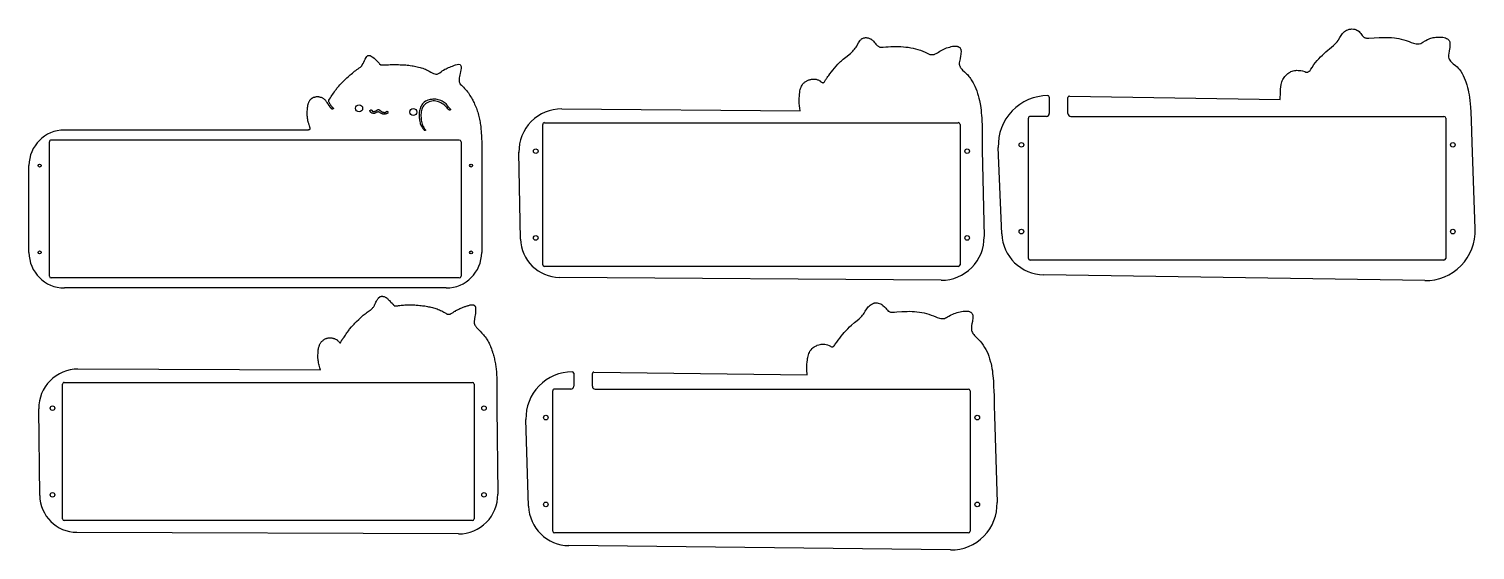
# Model space of a CAD drawing. Header units: millimetres. Extents: x 276 to 1282, y 101 to 463.
import ezdxf

# ---------------------------------------------------------------- set-up
doc = ezdxf.new("R2010")
doc.units = ezdxf.units.MM
doc.header["$LTSCALE"] = 50
doc.header["$MEASUREMENT"] = 0

msp = doc.modelspace()

# ---------------------------------------------------------------- linework, layer by layer
at = {"linetype": 'Continuous'}
for p, q in [((985.5, 415.6), (985.5, 404.3)), ((998.5, 404.3), (998.5, 415.4)), ((983.5, 402.3), (972.2, 402.3)), ((654.6, 223.7), (654.6, 214.7)), ((667.6, 214.7), (667.6, 223.5)), ((652.6, 212.7), (641.3, 212.7))]:
    msp.add_line(p, q, dxfattribs=at)
for p, q in [((999.5, 416.4), (1146.2, 414.1)), ((646.3, 407.6), (812.1, 406.2)), ((468, 392.8), (300.3, 392.8)), ((590.6, 385.3), (590.6, 307.7)), ((1279.4, 384.1), (1281.7, 324.1)), ((617.7, 317), (616.5, 377.3)), ((938.8, 378.9), (940.1, 318.7)), ((952.4, 320.6), (950, 380.7)), ((275.6, 307.7), (275.6, 368.1)), ((1246.7, 288.2), (981.6, 292.2)), ((565.9, 283), (300.3, 283)), ((910.2, 288.4), (644.7, 290.4)), ((478.4, 225.9), (309.7, 226.6)), ((668.6, 224.5), (817.1, 222.7)), ((283.1, 138.8), (282.5, 199.1)), ((601.2, 199.9), (601.8, 139.6)), ((623.2, 131.4), (621.4, 191.6)), ((947.3, 194.1), (949.2, 134)), ((574.5, 112.1), (308.9, 113.1)), ((916.7, 100.9), (651.3, 103.9))]:
    msp.add_line(p, q)
at = {"color": 7}
for p, q in [((633.1, 299.2), (633.1, 396.7)), ((634.3, 397.9), (922.2, 397.9)), ((923.5, 396.7), (923.5, 299.2)), ((971, 303.6), (971, 401)), ((1000.5, 402.3), (1260.1, 402.3)), ((1261.4, 401), (1261.4, 303.6)), ((289.9, 291.2), (289.9, 384.6)), ((291.1, 385.9), (575, 385.9)), ((576.3, 384.6), (576.3, 291.2)), ((1260.1, 302.4), (972.2, 302.4)), ((922.2, 298), (634.3, 298)), ((575, 290), (291.1, 290)), ((298.9, 122.6), (298.9, 216.1)), ((300.2, 217.3), (584.1, 217.3)), ((585.3, 216.1), (585.3, 122.6)), ((640.1, 114), (640.1, 211.5)), ((669.6, 212.7), (929.2, 212.7)), ((930.4, 211.5), (930.4, 114)), ((584.1, 121.4), (300.2, 121.4)), ((929.2, 112.8), (641.3, 112.8))]:
    msp.add_line(p, q, dxfattribs=at)
for points in [[(1146.2, 414.1), (1146.3, 419.2), (1146.3, 421.1), (1146.5, 422.8), (1146.8, 424.5), (1147, 425.4), (1147.4, 426.4), (1147.6, 427), (1148, 427.9), (1148.4, 428.6), (1148.9, 429.4), (1149.5, 430.1), (1150.1, 430.8), (1150.7, 431.4), (1151.4, 432), (1152.1, 432.5), (1153.1, 433.1), (1153.6, 433.4), (1154.4, 433.7), (1155.2, 433.9), (1156.1, 434.1), (1157, 434.2), (1157.8, 434.3), (1158.7, 434.2), (1159.7, 434.2), (1160.6, 434.1), (1161.8, 433.9), (1163.3, 433.5), (1164.1, 433.1), (1164.6, 433), (1165, 433), (1165.4, 433), (1165.7, 433.2), (1166.1, 433.4), (1166.4, 433.6), (1167, 434.2), (1167.5, 435), (1168.3, 436.3), (1169.6, 438.3), (1170.8, 439.7), (1171.9, 441.1), (1173.1, 442.4), (1174.3, 443.6), (1175.5, 444.8), (1178, 447.1), (1181.9, 450.4), (1183.2, 451.6), (1184.5, 452.8), (1185.7, 454.1), (1186.4, 455.1), (1186.7, 455.5), (1187.6, 457), (1188.5, 458.5), (1189, 459.3), (1189.5, 460), (1190.4, 460.9), (1190.8, 461.2), (1191.6, 461.7), (1192.4, 462.1), (1193.3, 462.5), (1194.2, 462.8), (1195.2, 463), (1196.1, 463.1), (1197.1, 463), (1198, 462.9), (1198.8, 462.7), (1199.6, 462.3), (1200.1, 462), (1201, 461.2), (1201.6, 460.5), (1202.2, 459.8), (1203.3, 458.4), (1203.9, 457.7), (1204.6, 457.2), (1204.9, 457), (1205.3, 456.9), (1205.7, 456.8), (1206.1, 456.7), (1207, 456.6), (1207.9, 456.7), (1211.5, 456.8), (1215.1, 457), (1218.6, 457.2), (1220.3, 457.2), (1222, 457.2), (1223.7, 457.1), (1225.6, 456.9), (1227.1, 456.7), (1228.8, 456.4), (1230.4, 456), (1232.1, 455.6), (1233.8, 455), (1235.8, 454.3), (1237.3, 453.7), (1239, 453.1), (1239.9, 452.9), (1240.7, 452.7), (1241.6, 452.6), (1242.4, 452.6), (1242.9, 452.7), (1244, 453), (1244.8, 453.4), (1245.5, 453.8), (1247.1, 454.8), (1247.6, 455.1), (1248.6, 455.7), (1249.4, 456), (1250.2, 456.4), (1251, 456.6), (1251.8, 456.9), (1252.7, 457.1), (1253.5, 457.2), (1254.4, 457.3), (1255.7, 457.4), (1256.3, 457.4), (1257.3, 457.4), (1258.3, 457.4), (1259.3, 457.3), (1260.2, 457.1), (1261.1, 456.8), (1261.9, 456.5), (1262.6, 456.1), (1263.3, 455.6), (1263.5, 455.3), (1263.7, 455.1), (1264.1, 454.2), (1264.3, 453.4), (1264.3, 452.5), (1264.3, 451.6), (1264.3, 450.6), (1264.2, 450.1), (1263.8, 447.8), (1263.4, 446), (1263.3, 445.1), (1263.3, 444.3), (1263.3, 443.5), (1263.5, 442.6), (1263.8, 442), (1264.2, 441.3), (1264.7, 440.7), (1265.3, 440), (1265.9, 439.4), (1266.6, 438.8), (1268.1, 437.6), (1269.2, 436.7), (1270.1, 435.7), (1270.7, 435), (1271.8, 433.6), (1272.7, 432.1), (1273.5, 430.6), (1274.2, 429), (1274.9, 427.4), (1275.3, 426.3), (1276, 424.1), (1276.5, 422.4), (1276.9, 420.7), (1277.2, 419), (1277.6, 417.3), (1277.9, 415.5), (1278.1, 413.4), (1278.6, 408.6), (1278.8, 405.1), (1279, 399.5), (1279.4, 384.1)], [(812.1, 406.2), (811.9, 407.9), (811.7, 409.6), (811.5, 411.4), (811.5, 411.8), (811.4, 413.1), (811.4, 413.9), (811.5, 414.8), (811.6, 416.5), (811.7, 417.6), (811.9, 419.1), (812, 420), (812.2, 420.9), (812.5, 421.7), (812.8, 422.5), (813.1, 423.3), (813.5, 424), (813.8, 424.4), (814.1, 424.8), (814.3, 425.1), (814.6, 425.4), (815, 425.7), (815.3, 426), (815.7, 426.3), (816.1, 426.6), (816.5, 426.8), (816.9, 427), (817.7, 427.4), (818.2, 427.6), (818.6, 427.8), (819.1, 427.9), (819.5, 428), (820, 428.1), (820.5, 428.2), (820.9, 428.2), (821.4, 428.2), (821.9, 428.2), (822.4, 428.2), (822.8, 428.2), (823.3, 428.1), (823.8, 428), (824.2, 427.8), (824.7, 427.7), (825.1, 427.5), (825.5, 427.3), (826, 427), (826.2, 426.8), (826.8, 426.4), (827.1, 426.1), (827.5, 425.9), (827.7, 425.8), (827.9, 425.7), (828.1, 425.7), (828.2, 425.7), (828.4, 425.8), (828.5, 425.8), (828.7, 425.9), (828.8, 426.1), (829.1, 426.4), (829.4, 426.8), (829.9, 427.6), (830.2, 428.1), (830.4, 428.5), (830.7, 428.9), (830.9, 429.2), (831.4, 429.9), (832.1, 430.7), (832.9, 431.8), (834, 433.2), (835, 434.5), (836.1, 435.9), (837.2, 437.3), (838.4, 438.6), (839, 439.2), (839.9, 440.1), (840.2, 440.4), (840.9, 441), (842.2, 442.1), (844.9, 444.2), (846.3, 445.3), (847.3, 446.1), (848.2, 447), (848.8, 447.6), (849.4, 448.2), (850, 448.9), (850.5, 449.6), (851.1, 450.4), (851.5, 451.1), (851.9, 451.9), (852.8, 453.5), (853.2, 454.2), (853.7, 454.9), (854, 455.3), (854.3, 455.6), (854.6, 455.8), (854.9, 456.1), (855.3, 456.4), (855.6, 456.5), (856, 456.6), (856.4, 456.8), (856.8, 456.9), (857.2, 456.9), (857.7, 457), (858.1, 457), (858.6, 456.9), (859.1, 456.9), (859.5, 456.8), (860, 456.6), (860.4, 456.5), (860.8, 456.3), (861.3, 456.1), (861.8, 455.8), (862, 455.6), (862.4, 455.3), (862.8, 455), (863.1, 454.6), (863.7, 453.9), (864.3, 453.2), (864.9, 452.5), (865.5, 451.9), (865.8, 451.6), (866.1, 451.3), (866.4, 451), (866.8, 450.8), (867.1, 450.6), (867.5, 450.5), (868, 450.4), (868.3, 450.4), (868.7, 450.4), (869.5, 450.4), (870, 450.5), (871.8, 450.6), (873.5, 450.7), (875.3, 450.8), (877.1, 450.9), (878.8, 450.9), (880.5, 450.9), (882.3, 450.8), (884, 450.7), (885.7, 450.5), (887.4, 450.3), (889.1, 450), (890.8, 449.7), (892.5, 449.3), (894.1, 448.8), (895.8, 448.2), (897.5, 447.6), (899.1, 446.9), (900, 446.5), (901.5, 445.7), (901.9, 445.6), (902.3, 445.4), (902.7, 445.3), (903.2, 445.2), (903.5, 445.2), (903.9, 445.2), (904.3, 445.2), (904.6, 445.2), (905, 445.3), (905.4, 445.4), (905.8, 445.6), (906.2, 445.7), (906.9, 446.1), (907.7, 446.5), (908.5, 447), (909.3, 447.5), (910.2, 448.1), (910.8, 448.4), (912.1, 449), (913.1, 449.5), (914.1, 449.9), (915.1, 450.2), (916.2, 450.5), (917.2, 450.8), (918.2, 451), (918.7, 451), (919.1, 451.1), (919.6, 451.1), (920, 451.1), (920.5, 451.1), (920.9, 451), (921.3, 451), (921.7, 450.9), (922, 450.8), (922.3, 450.7), (922.6, 450.5), (922.9, 450.3), (923.2, 450.1), (923.4, 449.9), (923.6, 449.6), (923.7, 449.3), (923.9, 449), (924, 448.7), (924, 448.3), (924.1, 447.9), (924.1, 447.5), (924.1, 447.1), (924, 446.2), (923.9, 445.2), (923.8, 444.3), (923.4, 442.2), (923.2, 441.4), (923, 440.5), (922.9, 439.6), (922.9, 439.2), (922.9, 438.8), (922.9, 438.4), (923, 438), (923, 437.7), (923.2, 437.2), (923.4, 436.9), (923.6, 436.5), (923.8, 436.2), (924, 435.8), (924.6, 435.2), (925.2, 434.5), (926.6, 433.2), (927, 432.8), (927.9, 431.9), (928.5, 431.3), (929.1, 430.6), (929.6, 429.9), (930.2, 429.2), (930.7, 428.5), (931.2, 427.7), (931.7, 427), (932.1, 426.2), (932.6, 425.5), (933, 424.7), (933.7, 423.2), (934.4, 421.6), (935.1, 420), (935.6, 418.3), (936.1, 416.7), (936.5, 415), (936.9, 413.3), (937.4, 411.1), (937.6, 409.9), (937.8, 408.2), (938.1, 406.5), (938.2, 404.8), (938.4, 403), (938.5, 401.3), (938.6, 399.6), (938.8, 395.7), (938.9, 392.7), (938.9, 389.3), (938.9, 385.8), (938.8, 378.9)], [(484.2, 413.5), (484.8, 414.3), (485.3, 415.2), (485.9, 416), (486.4, 416.9), (487, 417.7), (487.5, 418.5), (488.1, 419.4), (488.7, 420.2), (489.5, 421.2), (489.9, 421.8), (490.6, 422.5), (491.2, 423.3), (491.9, 424.1), (492.5, 424.8), (493.2, 425.6), (493.9, 426.3), (494.6, 427), (495.3, 427.7), (496.1, 428.4), (496.8, 429.1), (497.6, 429.8), (498.3, 430.4), (499, 431.1), (499.8, 431.7), (500.6, 432.3), (501.4, 433), (502.2, 433.6), (503, 434.2), (503.8, 434.8), (504.7, 435.4), (505.4, 436), (506.2, 436.6), (507.1, 437.4), (507.5, 438.1), (508.1, 439), (508.5, 440), (509, 441.1), (509.5, 442.1), (510.1, 443.1), (510.7, 443.9), (511.4, 444.5), (512.3, 444.7), (513.1, 444.5), (514.4, 443.7), (514.9, 443.4), (515.7, 442.7), (516.5, 442.1), (517.2, 441.4), (517.8, 440.7), (518.5, 439.9), (519.2, 439.2), (519.6, 438.8), (520.4, 438.1), (521.8, 438), (522.8, 438.1), (523.8, 438.1), (524.8, 438.2), (525.8, 438.2), (526.8, 438.3), (527.8, 438.3), (528.8, 438.3), (529.8, 438.3), (530.3, 438.3), (531.8, 438.3), (532.8, 438.3), (533.8, 438.2), (534.8, 438.2), (535.8, 438.1), (536.8, 438.1), (537.9, 438), (538.8, 437.9), (539.8, 437.8), (540.8, 437.7), (542.2, 437.5), (542.8, 437.4), (543.8, 437.2), (544.8, 437), (545.7, 436.8), (546.7, 436.5), (547.7, 436.3), (548.5, 436.1), (549.6, 435.7), (550.5, 435.4), (551.4, 435), (552.3, 434.6), (553.2, 434.1), (554.1, 433.6), (555.1, 433.1), (556.1, 432.6), (557.1, 432.1), (558.1, 431.8), (558.8, 431.6), (559.5, 431.7), (560.6, 432.2), (561.4, 432.6), (562.4, 433.3), (563.2, 433.9), (564.1, 434.4), (564.9, 435), (565.8, 435.4), (566.5, 435.8), (567.5, 436.3), (568.4, 436.6), (569.3, 437), (570.2, 437.3), (571.7, 437.8), (572.4, 438), (573.5, 438.4), (574.5, 438.5), (575.5, 438.3), (575.9, 437.8), (576.2, 437), (576.2, 435.8), (576.1, 434.3), (575.9, 433.4), (575.7, 432.2), (575.4, 431.1), (575.2, 430), (575, 429), (574.9, 428), (574.9, 427.1), (575, 426.2), (575.3, 425.4), (575.7, 424.7), (576.5, 423.9), (577.3, 423.2), (578, 422.5), (578.7, 421.7), (579.4, 421), (580.1, 420.2), (580.7, 419.4), (581.3, 418.6), (581.9, 417.8), (582.4, 416.9), (582.9, 416.1), (583.4, 415.2), (583.9, 414.3), (584.4, 413.5), (585, 412.3), (585.3, 411.7), (585.7, 410.7), (586.1, 409.8), (586.5, 408.9), (586.9, 408), (587.2, 407), (587.5, 406.1), (587.9, 405.1), (588.1, 404.2), (588.4, 403.2), (588.6, 402.3), (588.9, 401.2), (589.1, 400.3), (589.3, 399.3), (589.5, 398.3), (589.6, 397.3), (589.8, 396.3), (589.9, 395.3), (590, 394.3), (590.1, 393.3), (590.2, 392), (590.2, 391.3), (590.3, 390.3), (590.4, 389.3), (590.4, 388.3), (590.5, 387.3), (590.5, 386.3), (590.6, 385.3)], [(484.2, 413.5), (484.1, 413.3), (484.1, 413.2), (484, 413.2), (484, 413), (484, 413), (484, 412.9), (484, 412.8), (484.1, 412.7), (484.1, 412.6), (484.2, 412.3), (484.4, 412), (484.5, 411.7), (484.7, 411.3), (484.9, 411), (485.1, 410.7), (485.3, 410.4), (485.5, 410.1), (485.7, 409.8), (486, 409.5), (486.1, 409.3), (486.3, 409.1), (486.4, 409), (486.6, 408.8), (486.8, 408.6), (486.9, 408.5), (487.1, 408.3), (487.2, 408.2), (487.3, 408.2), (487.3, 408.1), (487.4, 408), (487.4, 407.9), (487.4, 407.8), (487.4, 407.7), (487.3, 407.7), (487.3, 407.6), (487.2, 407.5), (487.1, 407.5), (487, 407.4), (486.9, 407.4), (486.8, 407.3), (486.7, 407.3), (486.6, 407.3), (486.5, 407.4), (486.4, 407.4), (486.3, 407.4), (486.3, 407.5), (486.2, 407.6), (486.1, 407.6), (486, 407.8), (485.8, 408), (485.5, 408.3), (485.3, 408.6), (485, 409), (484.8, 409.3), (484.6, 409.6), (484.4, 409.9), (483.8, 410.8), (483.6, 411.2), (483.1, 411.9), (482.9, 412.2), (482.6, 412.5), (482.4, 412.8), (482.1, 413.1), (481.9, 413.4), (481.6, 413.7), (481.3, 414), (481, 414.3), (480.7, 414.5), (480.3, 414.7), (480.2, 414.8), (480, 414.9), (479.6, 415.1), (479.2, 415.3), (478.8, 415.4), (478.4, 415.5), (478, 415.6), (477.6, 415.7), (477.2, 415.8), (476.7, 415.8), (476.3, 415.8), (475.9, 415.8), (475.5, 415.8), (475, 415.7), (474.6, 415.6), (474.2, 415.5), (473.8, 415.4), (473.4, 415.3), (473, 415.1), (472.9, 415), (472.7, 414.9), (472.5, 414.8), (472.3, 414.7), (472.2, 414.6), (472, 414.5), (471.9, 414.4), (471.7, 414.2), (471.6, 414.1), (471.4, 414), (471.3, 413.8), (471.2, 413.7), (470.9, 413.4), (470.7, 413), (470.5, 412.7), (470.3, 412.3), (470.1, 412), (470, 411.6), (469.8, 411.2), (469.7, 410.8), (469.6, 410.4), (469.5, 410), (469.4, 409.6), (469.3, 409.2), (469.3, 408.8), (469.2, 408.4), (469.2, 408), (469.1, 407.6), (469.1, 407.2), (469.1, 406.8), (469, 406), (469, 405.2), (469, 404.8), (469, 403.8), (469, 403), (469.1, 402.3), (469.1, 402), (469.1, 401.6), (469.2, 401.2), (469.2, 400.8), (469.3, 400.5), (469.3, 400.1), (469.4, 399.7), (469.5, 399.3), (469.6, 398.9), (469.7, 398.5), (469.8, 398), (470, 397.6), (470.1, 397.1), (470.3, 396.7), (470.6, 395.7), (470.8, 395.2), (470.9, 394.9), (470.9, 394.7), (471, 394.5), (471, 394.3), (471.1, 394.1), (471.1, 393.9), (471.1, 393.7), (471.1, 393.5), (471, 393.4), (471, 393.3), (471, 393.3), (470.9, 393.2), (470.9, 393.1), (470.8, 393.1), (470.8, 393.1), (470.7, 393), (470.6, 393), (470.6, 392.9), (470.5, 392.9), (470.3, 392.9), (470.1, 392.9), (469.9, 392.8), (469.7, 392.8), (469.2, 392.8), (469.1, 392.8), (468.8, 392.8), (468.4, 392.8), (468, 392.8)], [(568.8, 407.4), (568.2, 408.1), (567.6, 408.8), (567, 409.5), (566.4, 410.2), (565.8, 410.9), (565.1, 411.5), (564.4, 412), (563.7, 412.5), (563.2, 412.8), (562.1, 413.3), (561.3, 413.6), (560.4, 413.9), (559.5, 414), (558.6, 414.2), (557.6, 414.2), (556.7, 414.2), (555.8, 414.1), (554.7, 414), (554, 413.8), (553.1, 413.5), (552.2, 413.2), (551.4, 412.8), (550.5, 412.2), (550, 411.7), (549.4, 411), (548.9, 410.3), (548.4, 409.5), (548, 408.6), (547.7, 407.8), (547.5, 406.9), (547.3, 406.1), (547.2, 405.1), (547.1, 404.2), (547.1, 403.3), (547.2, 402.4), (547.2, 401.3), (547.3, 400.6), (547.4, 399.7), (547.5, 398.8), (547.7, 397.9), (547.9, 397.2), (548.3, 396.2), (548.7, 395.4), (549.2, 394.7), (549.7, 393.9), (550.3, 393.2), (550.8, 392.5)], [(567.8, 406.9), (567.1, 407.6), (566.5, 408.2), (565.8, 408.9), (565.1, 409.6), (564.4, 410.2), (563.7, 410.8), (562.9, 411.3), (562.1, 411.8), (561.3, 412.2), (560.6, 412.5), (559.6, 412.7), (558.6, 412.9), (557.7, 413), (556.8, 413), (555.8, 412.9), (554.9, 412.7), (554.1, 412.5), (553.1, 412), (552.3, 411.5), (551.5, 411), (550.8, 410.3), (550.2, 409.6), (549.6, 408.9), (549.2, 408.1), (548.9, 407.2), (548.6, 406.3), (548.5, 405.4), (548.4, 404.5), (548.3, 403.5), (548.3, 402.5), (548.4, 401.5), (548.4, 400.6), (548.5, 399.7), (548.7, 398.7), (548.9, 397.8), (549.1, 396.9), (549.5, 396.1), (549.9, 395.3), (550.4, 394.5), (550.9, 393.7), (551.5, 393)], [(568.8, 407.4), (568.8, 407.3), (568.9, 407.3), (568.9, 407.2), (568.9, 407.1), (568.9, 407.1), (568.9, 407), (568.9, 406.9), (568.8, 406.9), (568.8, 406.8), (568.7, 406.8), (568.7, 406.7), (568.6, 406.7), (568.5, 406.7), (568.4, 406.7), (568.3, 406.6), (568.3, 406.6), (568.2, 406.7), (568.1, 406.7), (568.1, 406.7), (568, 406.7), (567.9, 406.8), (567.9, 406.8), (567.8, 406.9)], [(478.4, 225.9), (477.9, 227.6), (477.7, 228.4), (477.5, 229.3), (477.3, 230), (477.1, 231), (477, 231.8), (476.8, 232.7), (476.8, 233.1), (476.8, 233.4), (476.7, 234.4), (476.7, 235.3), (476.7, 236.2), (476.8, 237.6), (476.8, 238.8), (476.9, 239.7), (476.9, 240.1), (477, 240.6), (477.1, 241.1), (477.1, 241.4), (477.2, 241.9), (477.4, 242.3), (477.5, 242.7), (477.7, 243.1), (477.8, 243.5), (478, 243.9), (478.3, 244.4), (478.5, 244.7), (478.7, 245), (479, 245.4), (479.2, 245.7), (479.5, 246), (479.9, 246.3), (480.2, 246.6), (480.5, 246.9), (480.9, 247.1), (481.3, 247.4), (481.7, 247.6), (482.1, 247.8), (482.5, 248), (482.9, 248.1), (483.3, 248.2), (483.8, 248.3), (484.2, 248.4), (484.6, 248.4), (484.9, 248.4), (485.5, 248.4), (485.9, 248.4), (486.4, 248.3), (486.8, 248.2), (487.2, 248.1), (487.5, 248), (488.1, 247.9), (488.5, 247.7), (488.9, 247.5), (489.3, 247.3), (489.6, 247.2), (489.7, 247.1), (490, 246.9), (490.3, 246.6), (490.6, 246.3), (490.9, 246), (491.2, 245.7), (491.4, 245.4), (491.7, 245.1), (491.8, 245), (491.9, 244.9), (491.9, 244.9), (492, 244.8), (492.1, 244.8), (492.2, 244.8), (492.2, 244.9), (492.3, 244.9), (492.4, 245), (492.4, 245), (492.5, 245.1), (492.6, 245.2), (492.7, 245.5), (492.9, 246), (493, 246.2), (493.1, 246.5), (493.3, 246.7), (493.4, 246.9), (493.5, 247), (493.6, 247.2), (494, 247.7), (494.1, 247.9), (494.3, 248.2), (494.8, 248.9), (495.3, 249.6), (495.8, 250.3), (496.3, 251.1), (496.8, 251.8), (497.2, 252.4), (497.9, 253.2), (498.4, 253.9), (498.7, 254.3), (500.1, 256), (500.8, 256.8), (501.8, 257.9), (502.4, 258.6), (502.8, 259), (503.6, 259.8), (505.1, 261.2), (506.2, 262.2), (506.8, 262.8), (507.2, 263.2), (508.1, 264), (508.8, 264.5), (509.6, 265.1), (510.2, 265.6), (510.9, 266.1), (511.6, 266.6), (512.3, 267.1), (513, 267.6), (513.4, 267.8), (513.7, 268.1), (514.1, 268.4), (514.2, 268.6), (514.7, 269), (514.9, 269.4), (515.2, 269.7), (515.5, 270.1), (515.7, 270.4), (515.9, 270.8), (516.1, 271.2), (516.3, 271.6), (516.7, 272.4), (517, 273.2), (517.4, 273.9), (517.6, 274.4), (517.8, 274.8), (518.1, 275.1), (518.3, 275.5), (518.5, 275.7), (518.8, 276), (518.9, 276.2), (519.1, 276.3), (519.3, 276.5), (519.5, 276.6), (519.7, 276.7), (519.8, 276.9), (520, 277), (520.2, 277.1), (520.5, 277.2), (520.7, 277.2), (520.9, 277.3), (521.1, 277.3), (521.3, 277.3), (521.5, 277.3), (521.7, 277.3), (521.9, 277.2), (522.1, 277.2), (522.7, 277), (523.2, 276.8), (523.5, 276.7), (523.8, 276.5), (524.1, 276.4), (524.3, 276.2), (524.5, 276.1), (524.7, 275.9), (524.9, 275.8), (525.2, 275.5), (525.5, 275.1), (525.8, 274.8), (526, 274.5), (526.4, 274.2), (527, 273.5), (527.4, 273.2), (528.2, 272.4), (528.5, 272), (528.9, 271.7), (529.1, 271.4), (529.3, 271.2), (529.4, 271), (529.6, 270.9), (529.7, 270.7), (529.9, 270.6), (530.1, 270.5), (530.3, 270.5), (530.5, 270.5), (530.7, 270.5), (531, 270.5), (531.2, 270.5), (531.4, 270.5), (531.8, 270.6), (532.3, 270.7), (532.8, 270.8), (533.7, 270.9), (534.6, 271), (535.5, 271.1), (536.3, 271.1), (537.2, 271.2), (538, 271.2), (538.9, 271.2), (539.5, 271.2), (540.6, 271.2), (541.4, 271.2), (542.3, 271.2), (543.2, 271.2), (544.1, 271.2), (545, 271.1), (545.8, 271.1), (546.4, 271), (547.6, 270.9), (548.5, 270.9), (549.3, 270.7), (550.2, 270.6), (551.1, 270.5), (551.9, 270.3), (552.8, 270.2), (553.6, 270), (554.5, 269.8), (555.3, 269.6), (556.4, 269.4), (557, 269.2), (557.9, 268.9), (558.7, 268.7), (559.5, 268.4), (560.3, 268.1), (561.2, 267.8), (562, 267.4), (562.8, 267.1), (563.5, 266.7), (564.3, 266.2), (564.7, 266), (565.1, 265.8), (565.6, 265.4), (566.2, 265.1), (566.4, 265), (566.6, 264.9), (566.8, 264.8), (567, 264.8), (567.2, 264.8), (567.4, 264.8), (567.6, 264.7), (567.8, 264.7), (568, 264.8), (568.3, 264.8), (568.4, 264.8), (568.6, 264.9), (568.8, 264.9), (569, 265), (569.4, 265.2), (569.8, 265.4), (570.2, 265.7), (570.7, 266), (571.5, 266.6), (571.9, 266.8), (572.3, 267), (572.7, 267.3), (573, 267.5), (573.4, 267.7), (573.8, 267.9), (574.6, 268.3), (575.3, 268.7), (576.1, 269), (576.8, 269.3), (577.6, 269.6), (578.5, 269.9), (578.9, 270.1), (579.3, 270.2), (579.8, 270.4), (580.4, 270.6), (580.7, 270.7), (581.2, 270.8), (581.6, 270.9), (582.1, 271.1), (582.6, 271.2), (583, 271.3), (583.5, 271.3), (583.7, 271.3), (583.9, 271.3), (584.1, 271.3), (584.3, 271.3), (584.5, 271.3), (584.7, 271.3), (584.8, 271.3), (585.1, 271.2), (585.2, 271.1), (585.3, 271.1), (585.4, 271), (585.6, 270.9), (585.7, 270.7), (585.8, 270.6), (585.9, 270.5), (586, 270.3), (586, 270.2), (586.1, 270), (586.2, 269.8), (586.2, 269.7), (586.3, 269.5), (586.3, 269.3), (586.3, 269.1), (586.4, 268.8), (586.4, 268.4), (586.4, 267.9), (586.4, 267.4), (586.4, 266.9), (586.4, 266.4), (586.3, 265.9), (586.2, 265.3), (586.1, 264.2), (585.9, 263.2), (585.8, 262.6), (585.7, 262), (585.6, 261.6), (585.5, 261.1), (585.5, 260.7), (585.4, 260.2), (585.4, 259.8), (585.3, 259.3), (585.3, 258.9), (585.4, 258.7), (585.4, 258.5), (585.4, 258.3), (585.5, 258.1), (585.5, 257.9), (585.6, 257.8), (585.7, 257.5), (585.8, 257.4), (586, 257), (586.2, 256.6), (586.5, 256.3), (586.7, 255.9), (587, 255.6), (587.5, 255), (588.3, 254.2), (588.9, 253.6), (589.5, 252.9), (590.7, 251.7), (591.3, 251), (591.9, 250.4), (592.4, 249.7), (592.9, 249.1), (593.6, 248.2), (594, 247.7), (594.4, 246.9), (594.9, 246.2), (595.3, 245.4), (595.7, 244.7), (596.1, 243.9), (596.4, 243.1), (596.8, 242.2), (597.1, 241.4), (597.4, 240.6), (597.7, 239.7), (598, 238.7), (598.2, 238.1), (598.5, 237.2), (598.7, 236.4), (599, 235.5), (599.2, 234.7), (599.4, 233.8), (599.6, 233), (599.8, 232.1), (599.9, 231.3), (600.1, 230.4), (600.2, 229.6), (600.4, 228.7), (600.5, 227.9), (600.6, 227), (600.7, 226.1), (600.8, 225.2), (600.9, 224.4), (600.9, 223.5), (601, 222.6), (601.1, 220.9), (601.1, 219.1), (601.2, 217.4), (601.2, 215.6), (601.2, 211.6), (601.2, 206.9), (601.2, 199.9)], [(817.1, 222.7), (816.9, 226.2), (816.9, 227.9), (816.9, 230.1), (817, 231.4), (817.2, 233.1), (817.3, 234), (817.5, 234.6), (817.7, 235.7), (818, 236.5), (818.3, 237.4), (818.6, 238.2), (819, 239), (819.5, 239.7), (819.8, 240.1), (820.6, 241), (821.3, 241.6), (822, 242.1), (822.8, 242.5), (823.5, 242.9), (824.1, 243.2), (825.2, 243.6), (826, 243.8), (826.8, 243.9), (827.7, 243.9), (828.6, 243.9), (829.4, 243.9), (830.2, 243.7), (831.2, 243.5), (832.4, 243.1), (833.2, 242.6), (833.6, 242.4), (834, 242.2), (834.4, 242.2), (834.8, 242.2), (835.2, 242.3), (835.4, 242.4), (835.8, 242.8), (836.3, 243.5), (836.6, 243.9), (837.7, 245.3), (838.7, 246.8), (839.7, 248.1), (840.8, 249.5), (841.9, 250.9), (842.9, 252.1), (844.1, 253.4), (845.3, 254.6), (846.5, 255.9), (847.8, 257.1), (849.9, 258.9), (851.9, 260.5), (853.2, 261.6), (854.5, 262.8), (855.1, 263.4), (855.6, 264), (856.3, 264.8), (856.7, 265.4), (857.5, 266.9), (858.5, 268.4), (859, 269.1), (859.5, 269.8), (860.2, 270.4), (860.9, 271), (861.6, 271.6), (862.4, 272), (863.2, 272.4), (863.6, 272.5), (864, 272.6), (864.3, 272.7), (864.8, 272.7), (865.3, 272.7), (865.7, 272.7), (866.5, 272.5), (867.4, 272.3), (868.2, 271.9), (869, 271.5), (869.8, 270.9), (870.8, 270), (871.1, 269.7), (871.7, 269), (872.3, 268.2), (872.9, 267.6), (873.5, 267), (873.9, 266.8), (874.2, 266.6), (874.5, 266.5), (875, 266.3), (875.4, 266.2), (875.8, 266.2), (876.7, 266.2), (877.8, 266.2), (879.4, 266.4), (883, 266.6), (884.8, 266.7), (886.6, 266.7), (888.3, 266.8), (890, 266.7), (891.7, 266.7), (893.4, 266.5), (895.1, 266.3), (896.9, 266), (898.4, 265.7), (900, 265.2), (901.6, 264.7), (903.3, 264.2), (904.9, 263.6), (906.6, 263), (907.5, 262.6), (909.2, 262.1), (910.1, 261.9), (910.9, 261.8), (911.3, 261.7), (911.7, 261.8), (912.1, 261.8), (912.5, 261.9), (913.3, 262.2), (914, 262.5), (914.8, 263), (915.6, 263.4), (916.7, 264.1), (917.3, 264.4), (918.3, 264.8), (919.3, 265.3), (920.3, 265.6), (921.3, 266), (922.4, 266.3), (923.5, 266.5), (924.5, 266.7), (925.5, 266.9), (926.5, 267), (927.5, 267), (928.4, 266.9), (929.2, 266.8), (930, 266.6), (930.3, 266.4), (930.6, 266.3), (930.9, 266.1), (931.2, 265.9), (931.4, 265.7), (931.7, 265.4), (931.8, 265.1), (932, 264.8), (932.1, 264.5), (932.2, 264.1), (932.3, 263.8), (932.3, 263.4), (932.3, 262.5), (932.2, 261.6), (932.1, 260.7), (932, 259.8), (931.7, 258.2), (931.5, 256.9), (931.3, 256), (931.3, 255.1), (931.3, 254.3), (931.4, 253.5), (931.6, 252.9), (931.6, 252.7), (932, 252), (932.4, 251.3), (932.9, 250.6), (933.5, 249.9), (934.8, 248.6), (936.2, 247.2), (937.4, 246), (938.5, 244.6), (939.6, 243.2), (940.5, 241.7), (941.4, 240.2), (942.2, 238.7), (942.9, 237.1), (943.5, 235.5), (944, 233.8), (944.7, 231.5), (945, 230.5), (945.3, 228.8), (945.6, 227.1), (945.9, 225.4), (946.1, 223.6), (946.3, 221.9), (946.6, 218.4), (946.8, 214.4), (947, 211.5), (947.1, 208), (947.2, 201.1), (947.3, 194.1)]]:
    msp.add_lwpolyline(points)
msp.add_lwpolyline([(519, 407.1), (519.1, 407), (519.3, 406.9), (519.5, 406.8), (519.6, 406.7), (519.8, 406.5), (520, 406.4), (520.3, 406.1), (520.5, 406), (520.7, 405.8), (520.9, 405.7), (521.1, 405.5), (521.3, 405.4), (521.5, 405.3), (521.8, 405.2), (522, 405.1), (522.2, 405.1), (522.5, 405), (522.7, 405), (522.9, 405), (523.2, 405), (523.4, 405.1), (523.6, 405.1), (523.8, 405.2), (523.9, 405.3), (524, 405.3), (524.2, 405.5), (524.4, 405.6), (524.5, 405.7), (524.6, 405.7), (524.7, 405.7), (524.8, 405.8), (524.9, 405.8), (525, 405.7), (525.1, 405.7), (525.2, 405.6), (525.3, 405.5), (525.4, 405.4), (525.5, 405.3), (525.5, 405.2), (525.5, 405.1), (525.4, 405), (525.4, 404.9), (525.3, 404.8), (525.2, 404.7), (525.2, 404.6), (525.1, 404.5), (525, 404.4), (524.9, 404.4), (524.8, 404.3), (524.6, 404.2), (524.4, 404.1), (524.2, 404.1), (523.7, 404), (523.5, 403.9), (523, 403.9), (522.8, 403.9), (522.6, 403.8), (522.4, 403.9), (522.1, 403.9), (521.9, 403.9), (521.7, 403.9), (521.6, 404), (521.3, 404.1), (521.1, 404.2), (520.9, 404.3), (520.7, 404.4), (520.5, 404.5), (520, 404.8), (519.7, 405), (519.5, 405.1), (519.3, 405.2), (519.1, 405.3), (518.9, 405.4), (518.8, 405.4), (518.7, 405.4), (518.6, 405.4), (518.5, 405.4), (518.3, 405.4), (518.1, 405.3), (517.9, 405.2), (517.7, 405.1), (517.2, 404.9), (516.8, 404.7), (516.6, 404.6), (516.4, 404.5), (516.2, 404.5), (515.9, 404.4), (515.7, 404.4), (515.5, 404.4), (515.3, 404.4), (515, 404.4), (514.8, 404.5), (514.6, 404.5), (514.4, 404.6), (514.2, 404.6), (514, 404.7), (513.8, 404.8), (513.6, 405), (513.4, 405.1), (513.2, 405.3), (513.1, 405.5), (513, 405.6), (513, 405.7), (512.9, 405.8), (512.9, 405.9), (512.8, 406.1), (512.8, 406.2), (512.8, 406.3), (512.9, 406.4), (512.9, 406.5), (513, 406.6), (513.1, 406.6), (513.2, 406.7), (513.3, 406.7), (513.4, 406.8), (513.5, 406.8), (513.7, 406.8), (513.8, 406.8), (513.8, 406.8), (514, 406.7), (514.1, 406.6), (514.1, 406.5), (514.2, 406.5), (514.3, 406.3), (514.5, 406.1), (514.5, 406), (514.6, 405.9), (514.7, 405.8), (514.8, 405.8), (514.9, 405.8), (515, 405.7), (515.1, 405.7), (515.2, 405.7), (515.4, 405.7), (515.5, 405.7), (515.7, 405.7), (516, 405.7), (516.2, 405.8), (516.4, 405.9), (516.6, 406), (516.9, 406.1), (517.1, 406.2), (517.3, 406.3), (517.7, 406.6), (517.9, 406.7), (518, 406.8), (518.2, 406.9), (518.5, 407), (518.6, 407), (518.9, 407.1)], close=True)
for centre in [(505.3, 407.9), (543, 405.3)]:
    msp.add_circle(centre, 2.46)
at = {"color": 0}
for centre in [(966.1, 382.5), (1266.3, 382.5), (628.2, 378.1), (928.4, 378.1), (966.1, 322.2), (1266.3, 322.2), (628.2, 317.8), (928.4, 317.8), (292, 199.5), (592.2, 199.5), (635.2, 192.9), (935.4, 192.9), (292, 139.2), (592.2, 139.2), (635.2, 132.6), (935.4, 132.6)]:
    msp.add_circle(centre, 1.6, dxfattribs=at)
at = {"linetype": 'Continuous'}
for centre in [(283, 368.1), (583.2, 368.1), (283, 307.7), (583.2, 307.7)]:
    msp.add_circle(centre, 1.05, dxfattribs=at)
for centre, radius, start, end in [((984.6, 382.1), 34.6, 90.092, 182.2857), ((984.5, 415.6), 1, 0, 90.092), ((999.5, 415.4), 1, 89.0898, 180), ((646.1, 377.9), 29.6, 89.5874, 181.2161), ((1000.5, 404.3), 2, 180, 270), ((300.3, 368.1), 24.7, 90, 180), ((1247.2, 322.7), 34.6, 269.1922, 2.2857), ((644.9, 317.6), 27.2, 181.2161, 269.5874), ((910.5, 318), 29.6, 269.5874, 1.2161), ((982, 321.8), 29.6, 182.2857, 269.1922), ((300.3, 307.7), 24.7, 180, 270), ((565.9, 307.7), 24.7, 270, 0), ((309.6, 199.4), 27.2, 89.7914, 180.6281), ((653.5, 192.6), 32.1, 89.8187, 181.7675), ((653.6, 223.7), 1, 0, 89.8187), ((668.6, 223.5), 1, 89.3046, 180), ((669.6, 214.7), 2, 180, 270), ((309, 139.1), 25.9, 180.6281, 269.7914), ((574.6, 139.3), 27.2, 269.7914, 0.6281), ((651.6, 132.3), 28.4, 181.7675, 269.3877), ((917.1, 133), 32.1, 269.3877, 1.7675)]:
    msp.add_arc(centre, radius, start, end)
for centre in [(983.5, 404.3), (652.6, 214.7)]:
    msp.add_arc(centre, 2, 270, 0, dxfattribs=at)
at = {"color": 7}
for centre, start, end in [((634.3, 396.7), 89.9998, 180), ((922.2, 396.7), 0, 89.9998), ((972.2, 401), 89.9998, 180), ((1260.1, 401), 0, 89.9998), ((291.1, 384.6), 89.9998, 180), ((575, 384.6), 0, 89.9998), ((972.2, 303.6), 180, 270), ((1260.1, 303.6), 270, 0), ((634.3, 299.2), 180, 270), ((922.2, 299.2), 270, 0), ((291.1, 291.2), 180, 270), ((575, 291.2), 270, 0), ((300.2, 216.1), 89.9998, 180), ((584.1, 216.1), 0, 89.9998), ((641.3, 211.5), 89.9998, 180), ((929.2, 211.5), 0, 89.9998), ((300.2, 122.6), 180, 270), ((584.1, 122.6), 270, 0), ((641.3, 114), 180, 270), ((929.2, 114), 270, 0)]:
    msp.add_arc(centre, 1.24, start, end, dxfattribs=at)
msp.add_spline([(551.5, 393), (551.6, 392.8), (551.4, 392.5), (551.1, 392.4), (550.8, 392.5)], degree=3)

doc.saveas('drawing.dxf')
